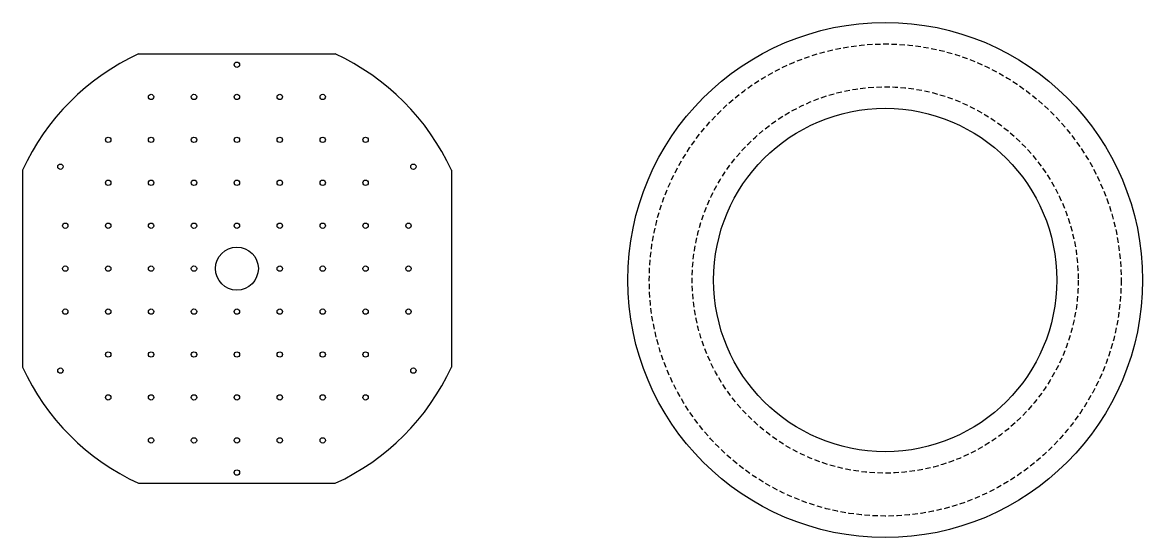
# Model space of a CAD drawing. Header units: inches. Extents: x -116 to 250, y -285 to 80.
# Drawn here: x 197.4 to 249.6, y -23.7 to 0.3 of the extents above; entities that cross this region are included whole.
import ezdxf

# ---------------------------------------------------------------- set-up
doc = ezdxf.new("R2010")
doc.units = ezdxf.units.IN
doc.header["$MEASUREMENT"] = 0
doc.linetypes.add('DASHED2', pattern=[0.375, 0.25, -0.125])

msp = doc.modelspace()

# ---------------------------------------------------------------- linework, layer by layer
at = {"color": 2}
for p, q in [((202.81811, -1.18711), (211.98326, -1.18711)), ((197.40068, -6.60453), (197.40068, -15.76968)), ((217.40068, -6.60453), (217.40068, -15.76968)), ((202.81811, -21.18711), (211.98326, -21.18711))]:
    msp.add_line(p, q, dxfattribs=at)
at = {"color": 6}
for radius in [12, 8]:
    msp.add_circle((237.62664, -11.71619), radius, dxfattribs=at)
at = {"linetype": 'DASHED2'}
for radius in [11, 9]:
    msp.add_circle((237.62664, -11.71619), radius, dxfattribs=at)
at = {"color": 2}
for centre, radius in [((207.40068, -1.68711), 0.125), ((203.40068, -3.18711), 0.125), ((205.40068, -3.18711), 0.125), ((207.40068, -3.18711), 0.125), ((209.40068, -3.18711), 0.125), ((211.40068, -3.18711), 0.125), ((201.40068, -5.18711), 0.125), ((203.40068, -5.18711), 0.125), ((205.40068, -5.18711), 0.125), ((207.40068, -5.18711), 0.125), ((209.40068, -5.18711), 0.125), ((211.40068, -5.18711), 0.125), ((213.40068, -5.18711), 0.125), ((199.17344, -6.43711), 0.125), ((215.62792, -6.43711), 0.125), ((201.40068, -7.18711), 0.125), ((203.40068, -7.18711), 0.125), ((205.40068, -7.18711), 0.125), ((207.40068, -7.18711), 0.125), ((209.40068, -7.18711), 0.125), ((211.40068, -7.18711), 0.125), ((213.40068, -7.18711), 0.125), ((199.40068, -9.18711), 0.125), ((201.40068, -9.18711), 0.125), ((203.40068, -9.18711), 0.125), ((205.40068, -9.18711), 0.125), ((207.40068, -9.18711), 0.125), ((209.40068, -9.18711), 0.125), ((211.40068, -9.18711), 0.125), ((213.40068, -9.18711), 0.125), ((215.40068, -9.18711), 0.125), ((207.40068, -11.18711), 1), ((199.40068, -11.18711), 0.125), ((201.40068, -11.18711), 0.125), ((203.40068, -11.18711), 0.125), ((205.40068, -11.18711), 0.125), ((209.40068, -11.18711), 0.125), ((211.40068, -11.18711), 0.125), ((213.40068, -11.18711), 0.125), ((215.40068, -11.18711), 0.125), ((199.40068, -13.18711), 0.125), ((201.40068, -13.18711), 0.125), ((203.40068, -13.18711), 0.125), ((205.40068, -13.18711), 0.125), ((207.40068, -13.18711), 0.125), ((209.40068, -13.18711), 0.125), ((211.40068, -13.18711), 0.125), ((213.40068, -13.18711), 0.125), ((215.40068, -13.18711), 0.125), ((201.40068, -15.18711), 0.125), ((203.40068, -15.18711), 0.125), ((205.40068, -15.18711), 0.125), ((207.40068, -15.18711), 0.125), ((209.40068, -15.18711), 0.125), ((211.40068, -15.18711), 0.125), ((213.40068, -15.18711), 0.125), ((199.17344, -15.93711), 0.125), ((215.62792, -15.93711), 0.125), ((201.40068, -17.18711), 0.125), ((203.40068, -17.18711), 0.125), ((205.40068, -17.18711), 0.125), ((207.40068, -17.18711), 0.125), ((209.40068, -17.18711), 0.125), ((211.40068, -17.18711), 0.125), ((213.40068, -17.18711), 0.125), ((203.40068, -19.18711), 0.125), ((205.40068, -19.18711), 0.125), ((207.40068, -19.18711), 0.125), ((209.40068, -19.18711), 0.125), ((211.40068, -19.18711), 0.125), ((207.40068, -20.68711), 0.125)]:
    msp.add_circle(centre, radius, dxfattribs=at)
for start, end in [(114.619977, 155.380023), (24.619977, 65.380023), (204.619977, 245.380023), (294.619977, 335.380023)]:
    msp.add_arc((207.40068, -11.18711), 11, start, end, dxfattribs=at)

doc.saveas('drawing.dxf')
